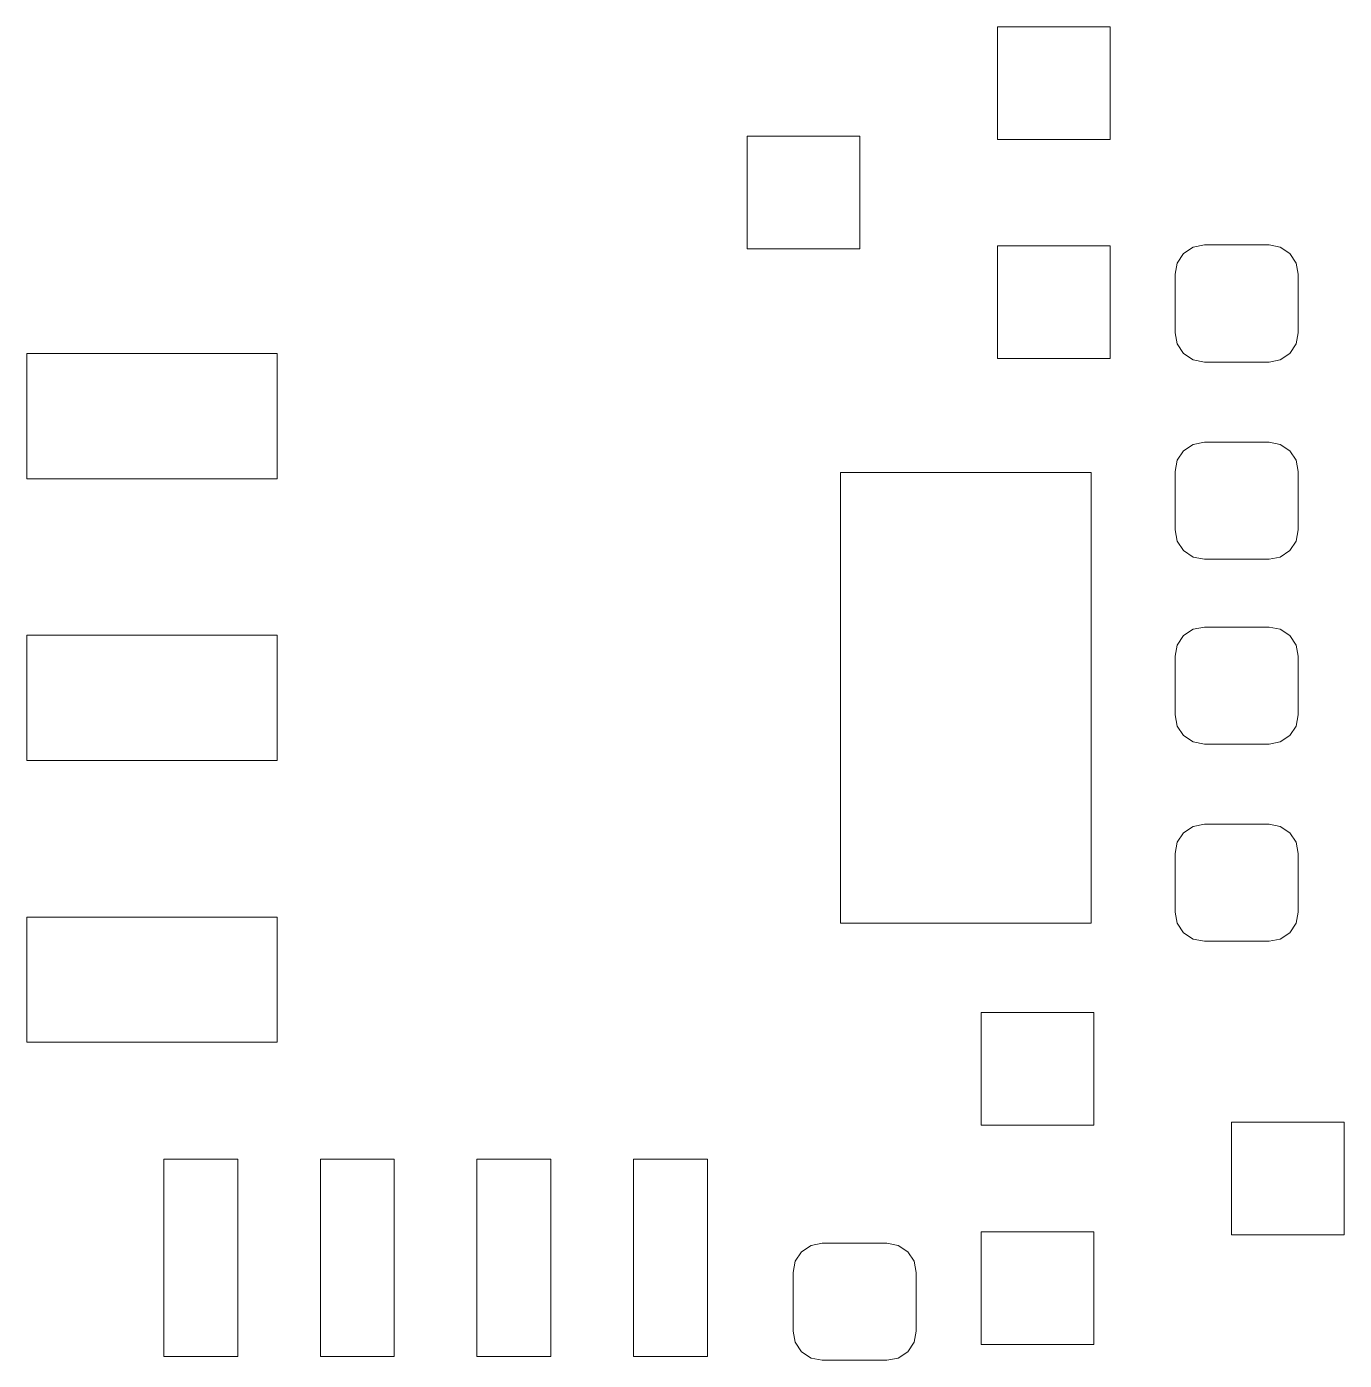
# Model space of a CAD drawing. Header units: millimetres. Extents: x -38 to 35, y -96 to 126.
# Drawn here: x -26.95 to -16.26, y 64.52 to 75.34 of the extents above; entities that cross this region are included whole.
import ezdxf

# ---------------------------------------------------------------- set-up
doc = ezdxf.new("R2010")
doc.units = ezdxf.units.MM
doc.header["$MEASUREMENT"] = 0
doc.layers.add('Layer 1', color=7, linetype='Continuous')

msp = doc.modelspace()

# ---------------------------------------------------------------- linework, layer by layer
at = {"layer": 'Layer 1', "lineweight": 9}
for points, knots in [([(-18.1571, 75.3402), (-18.1571, 75.3402), (-19.0715, 75.3402), (-19.0715, 75.3402), (-19.0715, 75.3402), (-19.0715, 75.3402), (-19.0715, 74.4258), (-19.0715, 74.4258), (-19.0715, 74.4258), (-19.0715, 74.4258), (-18.1571, 74.4258), (-18.1571, 74.4258), (-18.1571, 74.4258), (-18.1571, 74.4258), (-18.1571, 75.3402), (-18.1571, 75.3402)], [0, 0, 0, 0, 0.2, 0.2, 0.2, 0.2, 0.4, 0.4, 0.4, 0.4, 0.6, 0.6, 0.6, 0.6, 1, 1, 1, 1]), ([(-20.1891, 74.4512), (-20.1891, 74.4512), (-21.1035, 74.4512), (-21.1035, 74.4512), (-21.1035, 74.4512), (-21.1035, 74.4512), (-21.1035, 73.5368), (-21.1035, 73.5368), (-21.1035, 73.5368), (-21.1035, 73.5368), (-20.1891, 73.5368), (-20.1891, 73.5368), (-20.1891, 73.5368), (-20.1891, 73.5368), (-20.1891, 74.4512), (-20.1891, 74.4512)], [0, 0, 0, 0, 0.2, 0.2, 0.2, 0.2, 0.4, 0.4, 0.4, 0.4, 0.6, 0.6, 0.6, 0.6, 1, 1, 1, 1]), ([(-18.1571, 73.5622), (-18.1571, 73.5622), (-19.0715, 73.5622), (-19.0715, 73.5622), (-19.0715, 73.5622), (-19.0715, 73.5622), (-19.0715, 72.6478), (-19.0715, 72.6478), (-19.0715, 72.6478), (-19.0715, 72.6478), (-18.1571, 72.6478), (-18.1571, 72.6478), (-18.1571, 72.6478), (-18.1571, 72.6478), (-18.1571, 73.5622), (-18.1571, 73.5622)], [0, 0, 0, 0, 0.2, 0.2, 0.2, 0.2, 0.4, 0.4, 0.4, 0.4, 0.6, 0.6, 0.6, 0.6, 1, 1, 1, 1]), ([(-17.3928, 73.569), (-17.3928, 73.569), (-17.4837, 73.5509), (-17.4837, 73.5509), (-17.4837, 73.5509), (-17.4837, 73.5509), (-17.5607, 73.4994), (-17.5607, 73.4994), (-17.5607, 73.4994), (-17.5607, 73.4994), (-17.6122, 73.4224), (-17.6122, 73.4224), (-17.6122, 73.4224), (-17.6122, 73.4224), (-17.6303, 73.3315), (-17.6303, 73.3315), (-17.6303, 73.3315), (-17.6303, 73.3315), (-17.6303, 72.8565), (-17.6303, 72.8565), (-17.6303, 72.8565), (-17.6303, 72.8565), (-17.6122, 72.7656), (-17.6122, 72.7656), (-17.6122, 72.7656), (-17.6122, 72.7656), (-17.5607, 72.6886), (-17.5607, 72.6886), (-17.5607, 72.6886), (-17.5607, 72.6886), (-17.4837, 72.6371), (-17.4837, 72.6371), (-17.4837, 72.6371), (-17.4837, 72.6371), (-17.3928, 72.619), (-17.3928, 72.619), (-17.3928, 72.619), (-17.3928, 72.619), (-16.8678, 72.619), (-16.8678, 72.619), (-16.8678, 72.619), (-16.8678, 72.619), (-16.7769, 72.6371), (-16.7769, 72.6371), (-16.7769, 72.6371), (-16.7769, 72.6371), (-16.6999, 72.6886), (-16.6999, 72.6886), (-16.6999, 72.6886), (-16.6999, 72.6886), (-16.6484, 72.7656), (-16.6484, 72.7656), (-16.6484, 72.7656), (-16.6484, 72.7656), (-16.6303, 72.8565), (-16.6303, 72.8565), (-16.6303, 72.8565), (-16.6303, 72.8565), (-16.6303, 73.3315), (-16.6303, 73.3315), (-16.6303, 73.3315), (-16.6303, 73.3315), (-16.6484, 73.4224), (-16.6484, 73.4224), (-16.6484, 73.4224), (-16.6484, 73.4224), (-16.6999, 73.4994), (-16.6999, 73.4994), (-16.6999, 73.4994), (-16.6999, 73.4994), (-16.7769, 73.5509), (-16.7769, 73.5509), (-16.7769, 73.5509), (-16.7769, 73.5509), (-16.8678, 73.569), (-16.8678, 73.569), (-16.8678, 73.569), (-16.8678, 73.569), (-17.3928, 73.569), (-17.3928, 73.569)], [0, 0, 0, 0, 0.047619, 0.047619, 0.047619, 0.047619, 0.0952381, 0.0952381, 0.0952381, 0.0952381, 0.1428571, 0.1428571, 0.1428571, 0.1428571, 0.1904762, 0.1904762, 0.1904762, 0.1904762, 0.2380952, 0.2380952, 0.2380952, 0.2380952, 0.2857143, 0.2857143, 0.2857143, 0.2857143, 0.3333333, 0.3333333, 0.3333333, 0.3333333, 0.3809524, 0.3809524, 0.3809524, 0.3809524, 0.4285714, 0.4285714, 0.4285714, 0.4285714, 0.4761905, 0.4761905, 0.4761905, 0.4761905, 0.5238095, 0.5238095, 0.5238095, 0.5238095, 0.5714286, 0.5714286, 0.5714286, 0.5714286, 0.6190476, 0.6190476, 0.6190476, 0.6190476, 0.6666667, 0.6666667, 0.6666667, 0.6666667, 0.7142857, 0.7142857, 0.7142857, 0.7142857, 0.7619048, 0.7619048, 0.7619048, 0.7619048, 0.8095238, 0.8095238, 0.8095238, 0.8095238, 0.8571429, 0.8571429, 0.8571429, 0.8571429, 0.9047619, 0.9047619, 0.9047619, 0.9047619, 1, 1, 1, 1]), ([(-24.9163, 72.688), (-24.9163, 72.688), (-26.9483, 72.688), (-26.9483, 72.688), (-26.9483, 72.688), (-26.9483, 72.688), (-26.9483, 71.672), (-26.9483, 71.672), (-26.9483, 71.672), (-26.9483, 71.672), (-24.9163, 71.672), (-24.9163, 71.672), (-24.9163, 71.672), (-24.9163, 71.672), (-24.9163, 72.688), (-24.9163, 72.688)], [0, 0, 0, 0, 0.2, 0.2, 0.2, 0.2, 0.4, 0.4, 0.4, 0.4, 0.6, 0.6, 0.6, 0.6, 1, 1, 1, 1]), ([(-17.3928, 71.969), (-17.3928, 71.969), (-17.4837, 71.9509), (-17.4837, 71.9509), (-17.4837, 71.9509), (-17.4837, 71.9509), (-17.5607, 71.8994), (-17.5607, 71.8994), (-17.5607, 71.8994), (-17.5607, 71.8994), (-17.6122, 71.8224), (-17.6122, 71.8224), (-17.6122, 71.8224), (-17.6122, 71.8224), (-17.6303, 71.7315), (-17.6303, 71.7315), (-17.6303, 71.7315), (-17.6303, 71.7315), (-17.6303, 71.2565), (-17.6303, 71.2565), (-17.6303, 71.2565), (-17.6303, 71.2565), (-17.6122, 71.1656), (-17.6122, 71.1656), (-17.6122, 71.1656), (-17.6122, 71.1656), (-17.5607, 71.0886), (-17.5607, 71.0886), (-17.5607, 71.0886), (-17.5607, 71.0886), (-17.4837, 71.0371), (-17.4837, 71.0371), (-17.4837, 71.0371), (-17.4837, 71.0371), (-17.3928, 71.019), (-17.3928, 71.019), (-17.3928, 71.019), (-17.3928, 71.019), (-16.8678, 71.019), (-16.8678, 71.019), (-16.8678, 71.019), (-16.8678, 71.019), (-16.7769, 71.0371), (-16.7769, 71.0371), (-16.7769, 71.0371), (-16.7769, 71.0371), (-16.6999, 71.0886), (-16.6999, 71.0886), (-16.6999, 71.0886), (-16.6999, 71.0886), (-16.6484, 71.1656), (-16.6484, 71.1656), (-16.6484, 71.1656), (-16.6484, 71.1656), (-16.6303, 71.2565), (-16.6303, 71.2565), (-16.6303, 71.2565), (-16.6303, 71.2565), (-16.6303, 71.7315), (-16.6303, 71.7315), (-16.6303, 71.7315), (-16.6303, 71.7315), (-16.6484, 71.8224), (-16.6484, 71.8224), (-16.6484, 71.8224), (-16.6484, 71.8224), (-16.6999, 71.8994), (-16.6999, 71.8994), (-16.6999, 71.8994), (-16.6999, 71.8994), (-16.7769, 71.9509), (-16.7769, 71.9509), (-16.7769, 71.9509), (-16.7769, 71.9509), (-16.8678, 71.969), (-16.8678, 71.969), (-16.8678, 71.969), (-16.8678, 71.969), (-17.3928, 71.969), (-17.3928, 71.969)], [0, 0, 0, 0, 0.047619, 0.047619, 0.047619, 0.047619, 0.0952381, 0.0952381, 0.0952381, 0.0952381, 0.1428571, 0.1428571, 0.1428571, 0.1428571, 0.1904762, 0.1904762, 0.1904762, 0.1904762, 0.2380952, 0.2380952, 0.2380952, 0.2380952, 0.2857143, 0.2857143, 0.2857143, 0.2857143, 0.3333333, 0.3333333, 0.3333333, 0.3333333, 0.3809524, 0.3809524, 0.3809524, 0.3809524, 0.4285714, 0.4285714, 0.4285714, 0.4285714, 0.4761905, 0.4761905, 0.4761905, 0.4761905, 0.5238095, 0.5238095, 0.5238095, 0.5238095, 0.5714286, 0.5714286, 0.5714286, 0.5714286, 0.6190476, 0.6190476, 0.6190476, 0.6190476, 0.6666667, 0.6666667, 0.6666667, 0.6666667, 0.7142857, 0.7142857, 0.7142857, 0.7142857, 0.7619048, 0.7619048, 0.7619048, 0.7619048, 0.8095238, 0.8095238, 0.8095238, 0.8095238, 0.8571429, 0.8571429, 0.8571429, 0.8571429, 0.9047619, 0.9047619, 0.9047619, 0.9047619, 1, 1, 1, 1]), ([(-18.3123, 71.7228), (-18.3123, 71.7228), (-20.3443, 71.7228), (-20.3443, 71.7228), (-20.3443, 71.7228), (-20.3443, 71.7228), (-20.3443, 68.0652), (-20.3443, 68.0652), (-20.3443, 68.0652), (-20.3443, 68.0652), (-18.3123, 68.0652), (-18.3123, 68.0652), (-18.3123, 68.0652), (-18.3123, 68.0652), (-18.3123, 71.7228), (-18.3123, 71.7228)], [0, 0, 0, 0, 0.2, 0.2, 0.2, 0.2, 0.4, 0.4, 0.4, 0.4, 0.6, 0.6, 0.6, 0.6, 1, 1, 1, 1]), ([(-16.8678, 69.519), (-16.8678, 69.519), (-16.7769, 69.5371), (-16.7769, 69.5371), (-16.7769, 69.5371), (-16.7769, 69.5371), (-16.6999, 69.5886), (-16.6999, 69.5886), (-16.6999, 69.5886), (-16.6999, 69.5886), (-16.6484, 69.6656), (-16.6484, 69.6656), (-16.6484, 69.6656), (-16.6484, 69.6656), (-16.6303, 69.7565), (-16.6303, 69.7565), (-16.6303, 69.7565), (-16.6303, 69.7565), (-16.6303, 70.2315), (-16.6303, 70.2315), (-16.6303, 70.2315), (-16.6303, 70.2315), (-16.6484, 70.3224), (-16.6484, 70.3224), (-16.6484, 70.3224), (-16.6484, 70.3224), (-16.6999, 70.3994), (-16.6999, 70.3994), (-16.6999, 70.3994), (-16.6999, 70.3994), (-16.7769, 70.4509), (-16.7769, 70.4509), (-16.7769, 70.4509), (-16.7769, 70.4509), (-16.8678, 70.469), (-16.8678, 70.469), (-16.8678, 70.469), (-16.8678, 70.469), (-17.3928, 70.469), (-17.3928, 70.469), (-17.3928, 70.469), (-17.3928, 70.469), (-17.4837, 70.4509), (-17.4837, 70.4509), (-17.4837, 70.4509), (-17.4837, 70.4509), (-17.5607, 70.3994), (-17.5607, 70.3994), (-17.5607, 70.3994), (-17.5607, 70.3994), (-17.6122, 70.3224), (-17.6122, 70.3224), (-17.6122, 70.3224), (-17.6122, 70.3224), (-17.6303, 70.2315), (-17.6303, 70.2315), (-17.6303, 70.2315), (-17.6303, 70.2315), (-17.6303, 69.7565), (-17.6303, 69.7565), (-17.6303, 69.7565), (-17.6303, 69.7565), (-17.6122, 69.6656), (-17.6122, 69.6656), (-17.6122, 69.6656), (-17.6122, 69.6656), (-17.5607, 69.5886), (-17.5607, 69.5886), (-17.5607, 69.5886), (-17.5607, 69.5886), (-17.4837, 69.5371), (-17.4837, 69.5371), (-17.4837, 69.5371), (-17.4837, 69.5371), (-17.3928, 69.519), (-17.3928, 69.519), (-17.3928, 69.519), (-17.3928, 69.519), (-16.8678, 69.519), (-16.8678, 69.519)], [0, 0, 0, 0, 0.047619, 0.047619, 0.047619, 0.047619, 0.0952381, 0.0952381, 0.0952381, 0.0952381, 0.1428571, 0.1428571, 0.1428571, 0.1428571, 0.1904762, 0.1904762, 0.1904762, 0.1904762, 0.2380952, 0.2380952, 0.2380952, 0.2380952, 0.2857143, 0.2857143, 0.2857143, 0.2857143, 0.3333333, 0.3333333, 0.3333333, 0.3333333, 0.3809524, 0.3809524, 0.3809524, 0.3809524, 0.4285714, 0.4285714, 0.4285714, 0.4285714, 0.4761905, 0.4761905, 0.4761905, 0.4761905, 0.5238095, 0.5238095, 0.5238095, 0.5238095, 0.5714286, 0.5714286, 0.5714286, 0.5714286, 0.6190476, 0.6190476, 0.6190476, 0.6190476, 0.6666667, 0.6666667, 0.6666667, 0.6666667, 0.7142857, 0.7142857, 0.7142857, 0.7142857, 0.7619048, 0.7619048, 0.7619048, 0.7619048, 0.8095238, 0.8095238, 0.8095238, 0.8095238, 0.8571429, 0.8571429, 0.8571429, 0.8571429, 0.9047619, 0.9047619, 0.9047619, 0.9047619, 1, 1, 1, 1]), ([(-24.9163, 70.402), (-24.9163, 70.402), (-26.9483, 70.402), (-26.9483, 70.402), (-26.9483, 70.402), (-26.9483, 70.402), (-26.9483, 69.386), (-26.9483, 69.386), (-26.9483, 69.386), (-26.9483, 69.386), (-24.9163, 69.386), (-24.9163, 69.386), (-24.9163, 69.386), (-24.9163, 69.386), (-24.9163, 70.402), (-24.9163, 70.402)], [0, 0, 0, 0, 0.2, 0.2, 0.2, 0.2, 0.4, 0.4, 0.4, 0.4, 0.6, 0.6, 0.6, 0.6, 1, 1, 1, 1]), ([(-16.8678, 67.919), (-16.8678, 67.919), (-16.7769, 67.9371), (-16.7769, 67.9371), (-16.7769, 67.9371), (-16.7769, 67.9371), (-16.6999, 67.9886), (-16.6999, 67.9886), (-16.6999, 67.9886), (-16.6999, 67.9886), (-16.6484, 68.0656), (-16.6484, 68.0656), (-16.6484, 68.0656), (-16.6484, 68.0656), (-16.6303, 68.1565), (-16.6303, 68.1565), (-16.6303, 68.1565), (-16.6303, 68.1565), (-16.6303, 68.6315), (-16.6303, 68.6315), (-16.6303, 68.6315), (-16.6303, 68.6315), (-16.6484, 68.7224), (-16.6484, 68.7224), (-16.6484, 68.7224), (-16.6484, 68.7224), (-16.6999, 68.7994), (-16.6999, 68.7994), (-16.6999, 68.7994), (-16.6999, 68.7994), (-16.7769, 68.8509), (-16.7769, 68.8509), (-16.7769, 68.8509), (-16.7769, 68.8509), (-16.8678, 68.869), (-16.8678, 68.869), (-16.8678, 68.869), (-16.8678, 68.869), (-17.3928, 68.869), (-17.3928, 68.869), (-17.3928, 68.869), (-17.3928, 68.869), (-17.4837, 68.8509), (-17.4837, 68.8509), (-17.4837, 68.8509), (-17.4837, 68.8509), (-17.5607, 68.7994), (-17.5607, 68.7994), (-17.5607, 68.7994), (-17.5607, 68.7994), (-17.6122, 68.7224), (-17.6122, 68.7224), (-17.6122, 68.7224), (-17.6122, 68.7224), (-17.6303, 68.6315), (-17.6303, 68.6315), (-17.6303, 68.6315), (-17.6303, 68.6315), (-17.6303, 68.1565), (-17.6303, 68.1565), (-17.6303, 68.1565), (-17.6303, 68.1565), (-17.6122, 68.0656), (-17.6122, 68.0656), (-17.6122, 68.0656), (-17.6122, 68.0656), (-17.5607, 67.9886), (-17.5607, 67.9886), (-17.5607, 67.9886), (-17.5607, 67.9886), (-17.4837, 67.9371), (-17.4837, 67.9371), (-17.4837, 67.9371), (-17.4837, 67.9371), (-17.3928, 67.919), (-17.3928, 67.919), (-17.3928, 67.919), (-17.3928, 67.919), (-16.8678, 67.919), (-16.8678, 67.919)], [0, 0, 0, 0, 0.047619, 0.047619, 0.047619, 0.047619, 0.0952381, 0.0952381, 0.0952381, 0.0952381, 0.1428571, 0.1428571, 0.1428571, 0.1428571, 0.1904762, 0.1904762, 0.1904762, 0.1904762, 0.2380952, 0.2380952, 0.2380952, 0.2380952, 0.2857143, 0.2857143, 0.2857143, 0.2857143, 0.3333333, 0.3333333, 0.3333333, 0.3333333, 0.3809524, 0.3809524, 0.3809524, 0.3809524, 0.4285714, 0.4285714, 0.4285714, 0.4285714, 0.4761905, 0.4761905, 0.4761905, 0.4761905, 0.5238095, 0.5238095, 0.5238095, 0.5238095, 0.5714286, 0.5714286, 0.5714286, 0.5714286, 0.6190476, 0.6190476, 0.6190476, 0.6190476, 0.6666667, 0.6666667, 0.6666667, 0.6666667, 0.7142857, 0.7142857, 0.7142857, 0.7142857, 0.7619048, 0.7619048, 0.7619048, 0.7619048, 0.8095238, 0.8095238, 0.8095238, 0.8095238, 0.8571429, 0.8571429, 0.8571429, 0.8571429, 0.9047619, 0.9047619, 0.9047619, 0.9047619, 1, 1, 1, 1]), ([(-24.9163, 68.116), (-24.9163, 68.116), (-26.9483, 68.116), (-26.9483, 68.116), (-26.9483, 68.116), (-26.9483, 68.116), (-26.9483, 67.1), (-26.9483, 67.1), (-26.9483, 67.1), (-26.9483, 67.1), (-24.9163, 67.1), (-24.9163, 67.1), (-24.9163, 67.1), (-24.9163, 67.1), (-24.9163, 68.116), (-24.9163, 68.116)], [0, 0, 0, 0, 0.2, 0.2, 0.2, 0.2, 0.4, 0.4, 0.4, 0.4, 0.6, 0.6, 0.6, 0.6, 1, 1, 1, 1]), ([(-19.2035, 66.4258), (-19.2035, 66.4258), (-18.2891, 66.4258), (-18.2891, 66.4258), (-18.2891, 66.4258), (-18.2891, 66.4258), (-18.2891, 67.3402), (-18.2891, 67.3402), (-18.2891, 67.3402), (-18.2891, 67.3402), (-19.2035, 67.3402), (-19.2035, 67.3402), (-19.2035, 67.3402), (-19.2035, 67.3402), (-19.2035, 66.4258), (-19.2035, 66.4258)], [0, 0, 0, 0, 0.2, 0.2, 0.2, 0.2, 0.4, 0.4, 0.4, 0.4, 0.6, 0.6, 0.6, 0.6, 1, 1, 1, 1]), ([(-17.1715, 65.5368), (-17.1715, 65.5368), (-16.2571, 65.5368), (-16.2571, 65.5368), (-16.2571, 65.5368), (-16.2571, 65.5368), (-16.2571, 66.4512), (-16.2571, 66.4512), (-16.2571, 66.4512), (-16.2571, 66.4512), (-17.1715, 66.4512), (-17.1715, 66.4512), (-17.1715, 66.4512), (-17.1715, 66.4512), (-17.1715, 65.5368), (-17.1715, 65.5368)], [0, 0, 0, 0, 0.2, 0.2, 0.2, 0.2, 0.4, 0.4, 0.4, 0.4, 0.6, 0.6, 0.6, 0.6, 1, 1, 1, 1]), ([(-21.4253, 64.5505), (-21.4253, 64.5505), (-21.4253, 66.1505), (-21.4253, 66.1505), (-21.4253, 66.1505), (-21.4253, 66.1505), (-22.0253, 66.1505), (-22.0253, 66.1505), (-22.0253, 66.1505), (-22.0253, 66.1505), (-22.0253, 64.5505), (-22.0253, 64.5505), (-22.0253, 64.5505), (-22.0253, 64.5505), (-21.4253, 64.5505), (-21.4253, 64.5505)], [0, 0, 0, 0, 0.2, 0.2, 0.2, 0.2, 0.4, 0.4, 0.4, 0.4, 0.6, 0.6, 0.6, 0.6, 1, 1, 1, 1]), ([(-20.4928, 65.469), (-20.4928, 65.469), (-20.5837, 65.4509), (-20.5837, 65.4509), (-20.5837, 65.4509), (-20.5837, 65.4509), (-20.6607, 65.3994), (-20.6607, 65.3994), (-20.6607, 65.3994), (-20.6607, 65.3994), (-20.7122, 65.3224), (-20.7122, 65.3224), (-20.7122, 65.3224), (-20.7122, 65.3224), (-20.7303, 65.2315), (-20.7303, 65.2315), (-20.7303, 65.2315), (-20.7303, 65.2315), (-20.7303, 64.7565), (-20.7303, 64.7565), (-20.7303, 64.7565), (-20.7303, 64.7565), (-20.7122, 64.6656), (-20.7122, 64.6656), (-20.7122, 64.6656), (-20.7122, 64.6656), (-20.6607, 64.5886), (-20.6607, 64.5886), (-20.6607, 64.5886), (-20.6607, 64.5886), (-20.5837, 64.5371), (-20.5837, 64.5371), (-20.5837, 64.5371), (-20.5837, 64.5371), (-20.4928, 64.519), (-20.4928, 64.519), (-20.4928, 64.519), (-20.4928, 64.519), (-19.9678, 64.519), (-19.9678, 64.519), (-19.9678, 64.519), (-19.9678, 64.519), (-19.8769, 64.5371), (-19.8769, 64.5371), (-19.8769, 64.5371), (-19.8769, 64.5371), (-19.7999, 64.5886), (-19.7999, 64.5886), (-19.7999, 64.5886), (-19.7999, 64.5886), (-19.7484, 64.6656), (-19.7484, 64.6656), (-19.7484, 64.6656), (-19.7484, 64.6656), (-19.7303, 64.7565), (-19.7303, 64.7565), (-19.7303, 64.7565), (-19.7303, 64.7565), (-19.7303, 65.2315), (-19.7303, 65.2315), (-19.7303, 65.2315), (-19.7303, 65.2315), (-19.7484, 65.3224), (-19.7484, 65.3224), (-19.7484, 65.3224), (-19.7484, 65.3224), (-19.7999, 65.3994), (-19.7999, 65.3994), (-19.7999, 65.3994), (-19.7999, 65.3994), (-19.8769, 65.4509), (-19.8769, 65.4509), (-19.8769, 65.4509), (-19.8769, 65.4509), (-19.9678, 65.469), (-19.9678, 65.469), (-19.9678, 65.469), (-19.9678, 65.469), (-20.4928, 65.469), (-20.4928, 65.469)], [0, 0, 0, 0, 0.047619, 0.047619, 0.047619, 0.047619, 0.0952381, 0.0952381, 0.0952381, 0.0952381, 0.1428571, 0.1428571, 0.1428571, 0.1428571, 0.1904762, 0.1904762, 0.1904762, 0.1904762, 0.2380952, 0.2380952, 0.2380952, 0.2380952, 0.2857143, 0.2857143, 0.2857143, 0.2857143, 0.3333333, 0.3333333, 0.3333333, 0.3333333, 0.3809524, 0.3809524, 0.3809524, 0.3809524, 0.4285714, 0.4285714, 0.4285714, 0.4285714, 0.4761905, 0.4761905, 0.4761905, 0.4761905, 0.5238095, 0.5238095, 0.5238095, 0.5238095, 0.5714286, 0.5714286, 0.5714286, 0.5714286, 0.6190476, 0.6190476, 0.6190476, 0.6190476, 0.6666667, 0.6666667, 0.6666667, 0.6666667, 0.7142857, 0.7142857, 0.7142857, 0.7142857, 0.7619048, 0.7619048, 0.7619048, 0.7619048, 0.8095238, 0.8095238, 0.8095238, 0.8095238, 0.8571429, 0.8571429, 0.8571429, 0.8571429, 0.9047619, 0.9047619, 0.9047619, 0.9047619, 1, 1, 1, 1]), ([(-19.2035, 64.6478), (-19.2035, 64.6478), (-18.2891, 64.6478), (-18.2891, 64.6478), (-18.2891, 64.6478), (-18.2891, 64.6478), (-18.2891, 65.5622), (-18.2891, 65.5622), (-18.2891, 65.5622), (-18.2891, 65.5622), (-19.2035, 65.5622), (-19.2035, 65.5622), (-19.2035, 65.5622), (-19.2035, 65.5622), (-19.2035, 64.6478), (-19.2035, 64.6478)], [0, 0, 0, 0, 0.2, 0.2, 0.2, 0.2, 0.4, 0.4, 0.4, 0.4, 0.6, 0.6, 0.6, 0.6, 1, 1, 1, 1])]:
    msp.add_open_spline(points, degree=3, knots=knots, dxfattribs=at)
at = {"layer": 'Layer 1', "color": 250, "lineweight": 9}
for points in [[(-25.2353, 64.5505), (-25.2353, 64.5505), (-25.2353, 66.1505), (-25.2353, 66.1505), (-25.2353, 66.1505), (-25.2353, 66.1505), (-25.8353, 66.1505), (-25.8353, 66.1505), (-25.8353, 66.1505), (-25.8353, 66.1505), (-25.8353, 64.5505), (-25.8353, 64.5505), (-25.8353, 64.5505), (-25.8353, 64.5505), (-25.2353, 64.5505), (-25.2353, 64.5505)], [(-23.9653, 64.5505), (-23.9653, 64.5505), (-23.9653, 66.1505), (-23.9653, 66.1505), (-23.9653, 66.1505), (-23.9653, 66.1505), (-24.5653, 66.1505), (-24.5653, 66.1505), (-24.5653, 66.1505), (-24.5653, 66.1505), (-24.5653, 64.5505), (-24.5653, 64.5505), (-24.5653, 64.5505), (-24.5653, 64.5505), (-23.9653, 64.5505), (-23.9653, 64.5505)], [(-22.6953, 64.5505), (-22.6953, 64.5505), (-22.6953, 66.1505), (-22.6953, 66.1505), (-22.6953, 66.1505), (-22.6953, 66.1505), (-23.2953, 66.1505), (-23.2953, 66.1505), (-23.2953, 66.1505), (-23.2953, 66.1505), (-23.2953, 64.5505), (-23.2953, 64.5505), (-23.2953, 64.5505), (-23.2953, 64.5505), (-22.6953, 64.5505), (-22.6953, 64.5505)]]:
    msp.add_open_spline(points, degree=3, knots=[0, 0, 0, 0, 0.2, 0.2, 0.2, 0.2, 0.4, 0.4, 0.4, 0.4, 0.6, 0.6, 0.6, 0.6, 1, 1, 1, 1], dxfattribs=at)

doc.saveas('drawing.dxf')
